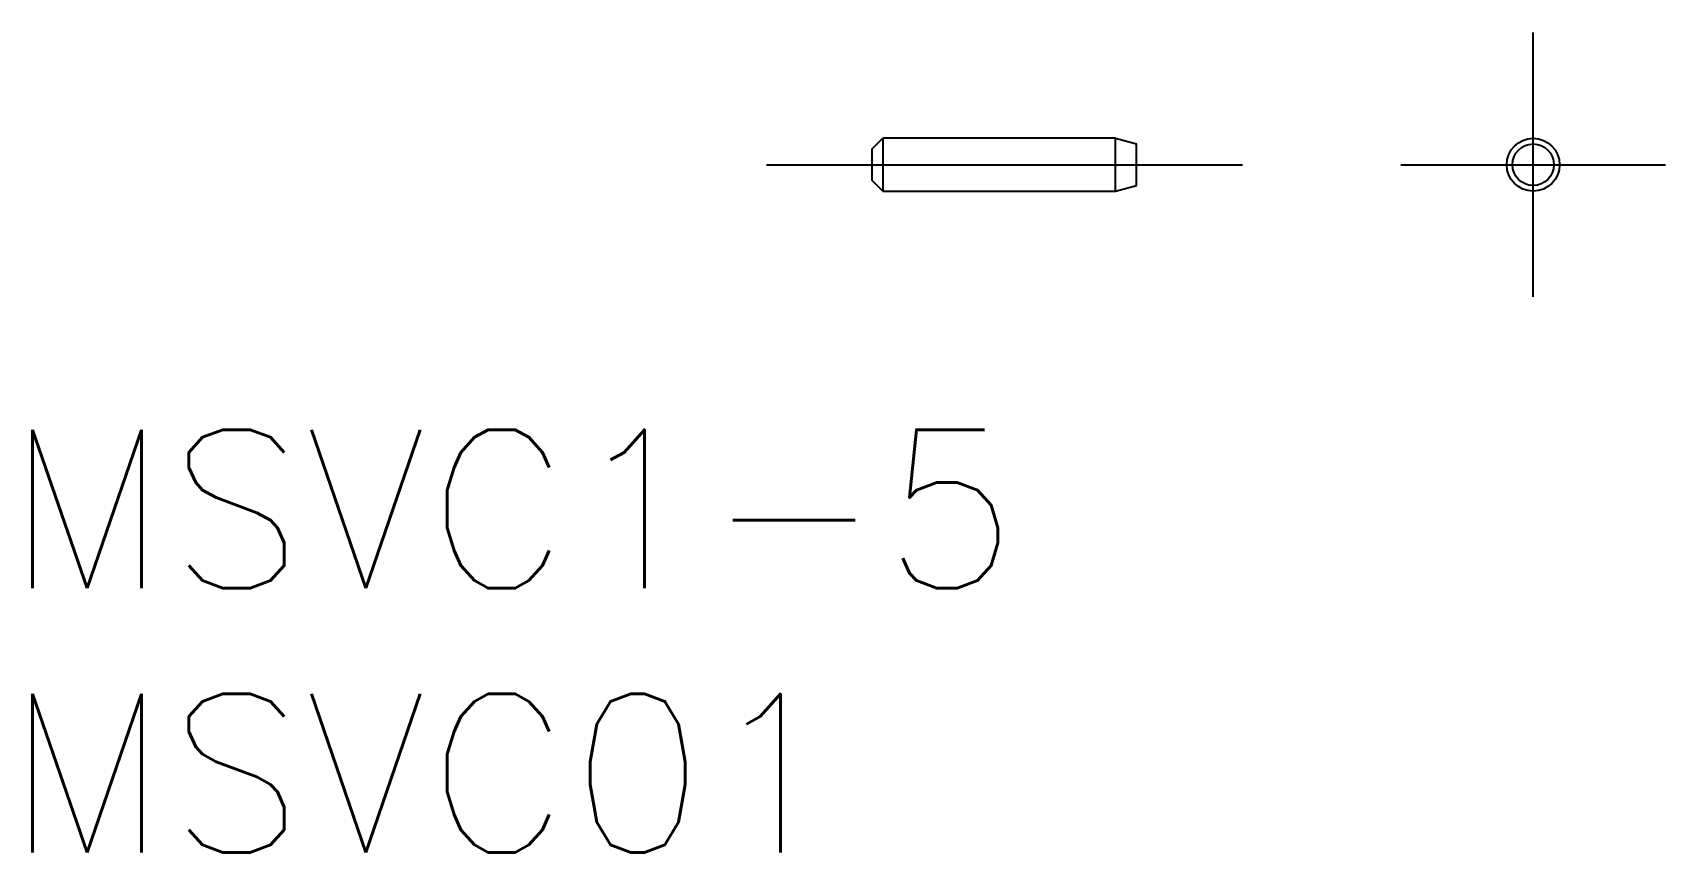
# Model space of a CAD drawing. Extents: x -15.9 to 15, y -13 to 2.5.
import ezdxf

# ---------------------------------------------------------------- set-up
doc = ezdxf.new("R2010")
doc.units = 0
doc.linetypes.add('CENTER', pattern=[50.8, 31.75, -6.35, 6.35, -6.35])
doc.layers.get('0').update_dxf_attribs({"linetype": 'CONTINUOUS'})
doc.layers.add('CENTER', color=1, linetype='CENTER')
doc.styles.get("Standard").update_dxf_attribs({"font": 'txt.shx', "height": 3, "bigfont": 'bigfont.shx'})

msp = doc.modelspace()

# ---------------------------------------------------------------- linework, layer by layer
at = {"color": 7, "linetype": 'CONTINUOUS'}
for p, q in [((0, 0.3), (0.2, 0.5)), ((4.6, 0.5), (0.2, 0.5)), ((0.2, 0.5), (0.2, -0.5)), ((4.6, -0.5), (4.6, 0.5)), ((4.6, 0.5), (5, 0.393)), ((5, -0.393), (5, 0.393)), ((0, -0.3), (0, 0.3)), ((0.2, -0.5), (0, -0.3)), ((0.2, -0.5), (4.6, -0.5)), ((4.6, -0.5), (5, -0.393))]:
    msp.add_line(p, q, dxfattribs=at)
for radius in [0.5, 0.393]:
    msp.add_circle((12.5, 0), radius, dxfattribs=at)
at = {"layer": 'CENTER', "color": 1, "linetype": 'CENTER'}
for p, q in [((12.5, -2.5), (12.5, 2.5)), ((-2, 0), (7, 0)), ((10, 0), (15, 0))]:
    msp.add_line(p, q, dxfattribs=at)

# ---------------------------------------------------------------- texts
at = {"color": 7, "linetype": 'CONTINUOUS'}
for s, p in [('MSVC1-5', (-16.393, -8.015)), ('MSVC01', (-16.393, -13.015))]:
    msp.add_text(s, height=3, dxfattribs=at).set_placement(p)

doc.saveas('drawing.dxf')
